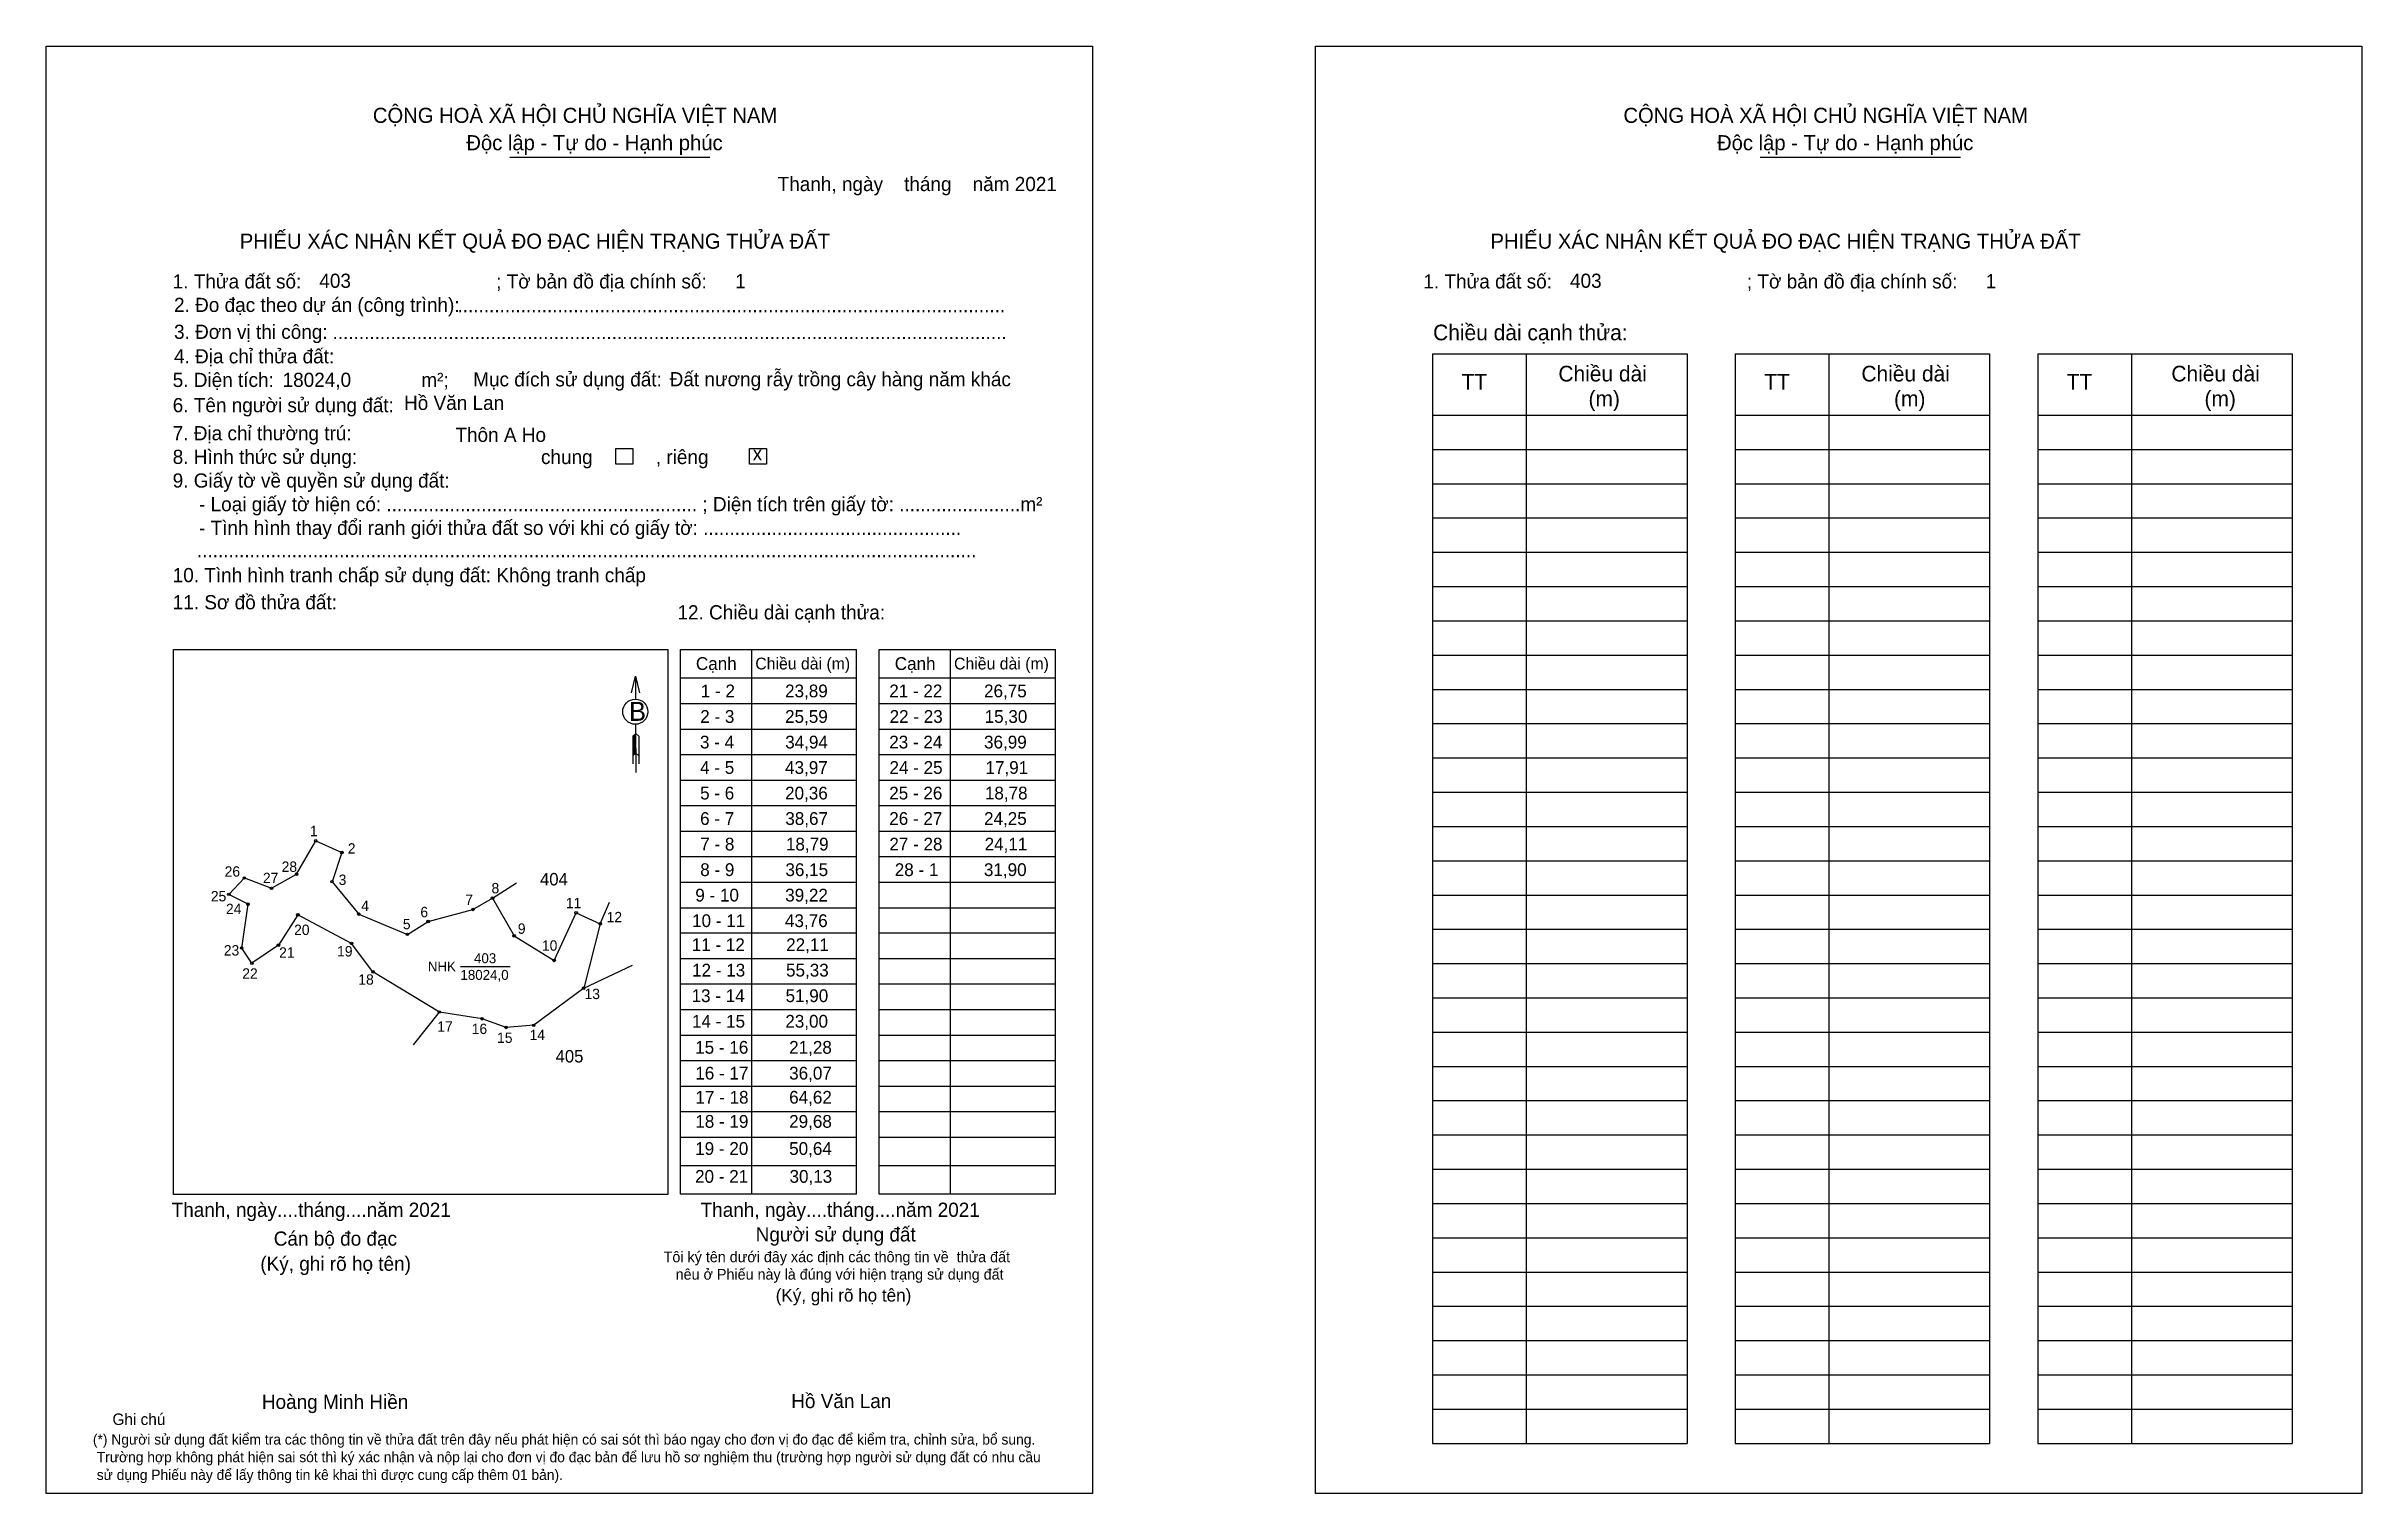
# Model space of a CAD drawing. Extents: x 545320 to 547249, y 1823344 to 1824549.
import ezdxf

# ---------------------------------------------------------------- set-up
doc = ezdxf.new("R2010")
doc.units = 0
for name, color, linetype in [('CanhThua', 7, 'Continuous'), ('kqddKhungInTrang1', 7, 'Continuous'), ('kqddKhungInTrang2', 7, 'Continuous'), ('kqddNoiDung', 7, 'Continuous'), ('kqddTemplate', 7, 'Continuous'), ('MocDinhThua', 7, 'Continuous'), ('NhanDiaChinhThua', 7, 'Continuous'), ('NhanTuCan', 7, 'Continuous'), ('RauThua', 7, 'Continuous'), ('SoHieuDinhThua', 7, 'Continuous')]:
    doc.layers.add(name, color=color, linetype=linetype)

msp = doc.modelspace()

# ---------------------------------------------------------------- linework, layer by layer
at = {"layer": 'CanhThua'}
for p, q in [((545528.4, 1823859.8), (545544.3, 1823887.5)), ((545544.3, 1823887.5), (545566.1, 1823877.8)), ((545566.1, 1823877.8), (545557.9, 1823853.5)), ((545471.9, 1823842.9), (545484.8, 1823856.6)), ((545484.8, 1823856.6), (545507.4, 1823848)), ((545507.4, 1823848), (545528.4, 1823859.8)), ((545487.9, 1823834.8), (545471.9, 1823842.9)), ((545482.6, 1823798.2), (545487.9, 1823834.8)), ((545557.9, 1823853.5), (545580.1, 1823826.5)), ((545675.3, 1823830.4), (545691.6, 1823839.8)), ((545691.6, 1823839.8), (545709.6, 1823808.4)), ((545529.4, 1823825.9), (545513.2, 1823800.6)), ((545574.1, 1823802.1), (545529.4, 1823825.9)), ((545580.1, 1823826.5), (545620.7, 1823809.6)), ((545620.7, 1823809.6), (545638, 1823820.3)), ((545638, 1823820.3), (545675.3, 1823830.4)), ((545743, 1823787.9), (545761.3, 1823827.6)), ((545761.3, 1823827.6), (545781.4, 1823818.4)), ((545781.4, 1823818.4), (545767.6, 1823764.8)), ((545491.1, 1823785.5), (545482.6, 1823798.2)), ((545513.2, 1823800.6), (545491.1, 1823785.5)), ((545592, 1823778.4), (545574.1, 1823802.1)), ((545709.6, 1823808.4), (545743, 1823787.9)), ((545647.3, 1823744.9), (545592, 1823778.4)), ((545767.6, 1823764.8), (545725.9, 1823733.9)), ((545682.9, 1823739.3), (545647.3, 1823744.9)), ((545703, 1823732.1), (545682.9, 1823739.3)), ((545725.9, 1823733.9), (545703, 1823732.1))]:
    msp.add_line(p, q, dxfattribs=at)
at = {"layer": 'kqddKhungInTrang1'}
msp.add_lwpolyline([(545319.8, 1824549.4), (546191.5, 1824549.4), (546191.5, 1823343.7), (545319.8, 1823343.7)], close=True, dxfattribs=at)
at = {"layer": 'kqddKhungInTrang2'}
msp.add_lwpolyline([(546377.5, 1824549.4), (547249.2, 1824549.4), (547249.2, 1823343.7), (546377.5, 1823343.7)], close=True, dxfattribs=at)
at = {"layer": 'kqddTemplate'}
for p, q in [((545705.9, 1824457.1), (545872.8, 1824457.1)), ((546748, 1824457.1), (546915, 1824457.1)), ((546475, 1824293.2), (546687, 1824293.2)), ((546475, 1824293.2), (546475, 1823385.6)), ((546553, 1824293.2), (546553, 1823385.6)), ((546687, 1824293.2), (546687, 1823385.6)), ((546727.2, 1824293.2), (546727.2, 1823385.6)), ((546727.2, 1824293.2), (546939.1, 1824293.2)), ((546805.2, 1824293.2), (546805.2, 1823385.6)), ((546939.1, 1824293.2), (546939.1, 1823385.6)), ((546979.3, 1824293.2), (546979.3, 1823385.6)), ((546979.3, 1824293.2), (547191.3, 1824293.2)), ((547057.3, 1824293.2), (547057.3, 1823385.6)), ((547191.3, 1824293.2), (547191.3, 1823385.6)), ((546475, 1824242.2), (546687, 1824242.2)), ((546727.2, 1824242.2), (546939.1, 1824242.2)), ((546979.3, 1824242.2), (547191.3, 1824242.2)), ((546475, 1824213.6), (546687, 1824213.6)), ((546727.2, 1824213.6), (546939.1, 1824213.6)), ((546979.3, 1824213.6), (547191.3, 1824213.6)), ((546475, 1824185), (546687, 1824185)), ((546727.2, 1824185), (546939.1, 1824185)), ((546979.3, 1824185), (547191.3, 1824185)), ((546475, 1824156.5), (546687, 1824156.5)), ((546727.2, 1824156.5), (546939.1, 1824156.5)), ((546979.3, 1824156.5), (547191.3, 1824156.5)), ((546475, 1824127.9), (546687, 1824127.9)), ((546727.2, 1824127.9), (546939.1, 1824127.9)), ((546979.3, 1824127.9), (547191.3, 1824127.9)), ((546475, 1824099.4), (546687, 1824099.4)), ((546727.2, 1824099.4), (546939.1, 1824099.4)), ((546979.3, 1824099.4), (547191.3, 1824099.4)), ((546475, 1824070.8), (546687, 1824070.8)), ((546727.2, 1824070.8), (546939.1, 1824070.8)), ((546979.3, 1824070.8), (547191.3, 1824070.8)), ((545848.2, 1824046.9), (545995, 1824046.9)), ((545848.2, 1823593.2), (545848.2, 1824046.9)), ((545907.3, 1824046.9), (545907.3, 1823593.2)), ((545995, 1823593.2), (545995, 1824046.9)), ((546013.9, 1824046.9), (546160.7, 1824046.9)), ((546013.9, 1823593.2), (546013.9, 1824046.9)), ((546072.9, 1824046.9), (546072.9, 1823593.2)), ((546160.7, 1823593.2), (546160.7, 1824046.9)), ((546475, 1824042.3), (546687, 1824042.3)), ((546727.2, 1824042.3), (546939.1, 1824042.3)), ((546979.3, 1824042.3), (547191.3, 1824042.3)), ((545810.8, 1824024.6), (545810.8, 1824005.6)), ((545848.2, 1824023.2), (545995, 1824023.2)), ((546013.9, 1824023.2), (546160.7, 1824023.2)), ((546475, 1824013.7), (546687, 1824013.7)), ((546727.2, 1824013.7), (546939.1, 1824013.7)), ((546979.3, 1824013.7), (547191.3, 1824013.7)), ((545848.2, 1824001.9), (545995, 1824001.9)), ((546013.9, 1824001.9), (546160.7, 1824001.9)), ((545810.9, 1823977), (545808.4, 1823974.7)), ((545810.9, 1823975.9), (545808.4, 1823973.6)), ((545810.9, 1823974.8), (545808.4, 1823972.5)), ((545808.4, 1823974.7), (545808.4, 1823951.7)), ((545810.9, 1823973.7), (545808.4, 1823971.4)), ((545810.9, 1823972.7), (545808.4, 1823970.3)), ((545810.9, 1823971.6), (545808.4, 1823969.2)), ((545810.9, 1823970.5), (545808.4, 1823968.1)), ((545810.8, 1823984.7), (545810.9, 1823944.6)), ((545810.9, 1823977), (545813.4, 1823974.7)), ((545813.4, 1823974.7), (545813.4, 1823951.7)), ((545848.2, 1823980.7), (545995, 1823980.7)), ((546013.9, 1823980.7), (546160.7, 1823980.7)), ((546475, 1823985.2), (546687, 1823985.2)), ((546727.2, 1823985.2), (546939.1, 1823985.2)), ((546979.3, 1823985.2), (547191.3, 1823985.2)), ((545810.9, 1823969.4), (545808.4, 1823967)), ((545810.9, 1823968.3), (545808.4, 1823966)), ((545810.9, 1823967.2), (545808.4, 1823964.9)), ((545810.9, 1823966.1), (545808.4, 1823963.8)), ((545810.9, 1823965), (545808.4, 1823962.7)), ((545810.9, 1823964), (545808.4, 1823961.6)), ((545810.9, 1823962.9), (545808.4, 1823960.5)), ((545810.9, 1823961.8), (545808.4, 1823959.4)), ((545810.9, 1823960.7), (545808.4, 1823958.3)), ((545810.9, 1823960.7), (545813.4, 1823958.3)), ((545848.2, 1823959.4), (545995, 1823959.4)), ((546013.9, 1823959.4), (546160.7, 1823959.4)), ((546475, 1823956.6), (546687, 1823956.6)), ((546727.2, 1823956.6), (546939.1, 1823956.6)), ((546979.3, 1823956.6), (547191.3, 1823956.6)), ((545848.2, 1823938.2), (545995, 1823938.2)), ((546013.9, 1823938.2), (546160.7, 1823938.2)), ((545848.2, 1823916.9), (545995, 1823916.9)), ((546013.9, 1823916.9), (546160.7, 1823916.9)), ((546475, 1823928.1), (546687, 1823928.1)), ((546727.2, 1823928.1), (546939.1, 1823928.1)), ((546979.3, 1823928.1), (547191.3, 1823928.1)), ((545848.2, 1823895.6), (545995, 1823895.6)), ((546013.9, 1823895.6), (546160.7, 1823895.6)), ((546475, 1823899.5), (546687, 1823899.5)), ((546727.2, 1823899.5), (546939.1, 1823899.5)), ((546979.3, 1823899.5), (547191.3, 1823899.5)), ((545848.2, 1823874.4), (545995, 1823874.4)), ((546013.9, 1823874.4), (546160.7, 1823874.4)), ((546475, 1823871), (546687, 1823871)), ((546727.2, 1823871), (546939.1, 1823871)), ((546979.3, 1823871), (547191.3, 1823871)), ((545848.2, 1823853.1), (545995, 1823853.1)), ((546013.9, 1823853.1), (546160.7, 1823853.1)), ((546475, 1823842.4), (546687, 1823842.4)), ((546727.2, 1823842.4), (546939.1, 1823842.4)), ((546979.3, 1823842.4), (547191.3, 1823842.4)), ((545848.2, 1823831.8), (545995, 1823831.8)), ((546013.9, 1823831.8), (546160.7, 1823831.8)), ((545995, 1823810.6), (545848.2, 1823810.6)), ((546160.7, 1823810.6), (546013.9, 1823810.6)), ((546475, 1823813.9), (546687, 1823813.9)), ((546727.2, 1823813.9), (546939.1, 1823813.9)), ((546979.3, 1823813.9), (547191.3, 1823813.9)), ((545995, 1823789.3), (545848.2, 1823789.3)), ((546160.7, 1823789.3), (546013.9, 1823789.3)), ((546475, 1823785.3), (546687, 1823785.3)), ((546727.2, 1823785.3), (546939.1, 1823785.3)), ((546979.3, 1823785.3), (547191.3, 1823785.3)), ((545995, 1823768), (545848.2, 1823768)), ((546160.7, 1823768), (546013.9, 1823768)), ((545995, 1823746.8), (545848.2, 1823746.8)), ((546160.7, 1823746.8), (546013.9, 1823746.8)), ((546475, 1823756.8), (546687, 1823756.8)), ((546727.2, 1823756.7), (546939.1, 1823756.7)), ((546979.3, 1823756.7), (547191.3, 1823756.7)), ((545995, 1823725.5), (545848.2, 1823725.5)), ((546160.7, 1823725.5), (546013.9, 1823725.5)), ((546475, 1823728.2), (546687, 1823728.2)), ((546727.2, 1823728.2), (546939.1, 1823728.2)), ((546979.3, 1823728.2), (547191.3, 1823728.2)), ((545995, 1823704.3), (545848.2, 1823704.3)), ((546160.7, 1823704.3), (546013.9, 1823704.3)), ((546475, 1823699.6), (546687, 1823699.6)), ((546727.2, 1823699.6), (546939.1, 1823699.6)), ((546979.3, 1823699.6), (547191.3, 1823699.6)), ((545995, 1823683), (545848.2, 1823683)), ((546160.7, 1823683), (546013.9, 1823683)), ((545995, 1823661.7), (545848.2, 1823661.7)), ((546160.7, 1823661.7), (546013.9, 1823661.7)), ((546475, 1823671.1), (546687, 1823671.1)), ((546727.2, 1823671.1), (546939.1, 1823671.1)), ((546979.3, 1823671.1), (547191.3, 1823671.1)), ((546475, 1823642.5), (546687, 1823642.5)), ((546727.2, 1823642.5), (546939.1, 1823642.5)), ((546979.3, 1823642.5), (547191.3, 1823642.5)), ((545995, 1823640.5), (545848.2, 1823640.5)), ((546160.7, 1823640.5), (546013.9, 1823640.5)), ((545995, 1823616.8), (545848.2, 1823616.8)), ((546160.7, 1823616.8), (546013.9, 1823616.8)), ((546475, 1823614), (546687, 1823614)), ((546727.2, 1823614), (546939.1, 1823614)), ((546979.3, 1823614), (547191.3, 1823614)), ((545995, 1823593.2), (545848.2, 1823593.2)), ((546160.7, 1823593.2), (546013.9, 1823593.2)), ((546475, 1823585.4), (546687, 1823585.4)), ((546727.2, 1823585.4), (546939.1, 1823585.4)), ((546979.3, 1823585.4), (547191.3, 1823585.4)), ((546475, 1823556.9), (546687, 1823556.9)), ((546727.2, 1823556.9), (546939.1, 1823556.9)), ((546979.3, 1823556.9), (547191.3, 1823556.9)), ((546475, 1823528.3), (546687, 1823528.3)), ((546727.2, 1823528.3), (546939.1, 1823528.3)), ((546979.3, 1823528.3), (547191.3, 1823528.3)), ((546475, 1823499.8), (546687, 1823499.8)), ((546727.2, 1823499.8), (546939.1, 1823499.8)), ((546979.3, 1823499.8), (547191.3, 1823499.8)), ((546475, 1823471.2), (546687, 1823471.2)), ((546727.2, 1823471.2), (546939.1, 1823471.2)), ((546979.3, 1823471.2), (547191.3, 1823471.2)), ((546475, 1823442.7), (546687, 1823442.7)), ((546727.2, 1823442.7), (546939.1, 1823442.7)), ((546979.3, 1823442.7), (547191.3, 1823442.7)), ((546475, 1823414.1), (546687, 1823414.1)), ((546727.2, 1823414.1), (546939.1, 1823414.1)), ((546979.3, 1823414.1), (547191.3, 1823414.1)), ((546475, 1823385.6), (546687, 1823385.6)), ((546727.2, 1823385.6), (546939.1, 1823385.6)), ((546979.3, 1823385.6), (547191.3, 1823385.6))]:
    msp.add_line(p, q, dxfattribs=at)
for points in [[(545794.3, 1824214.5), (545808.4, 1824214.5), (545808.4, 1824201.3), (545794.3, 1824201.3)], [(545905.8, 1824214.5), (545920, 1824214.5), (545920, 1824201.3), (545905.8, 1824201.3)], [(545425.8, 1824046.9), (545837.7, 1824046.9), (545837.7, 1823592.8), (545425.8, 1823592.8)]]:
    msp.add_lwpolyline(points, close=True, dxfattribs=at)
msp.add_lwpolyline([(545807.4, 1824010.9), (545810.8, 1824024.6), (545814.2, 1824010.9)], dxfattribs=at)
msp.add_circle((545810.6, 1823995.1), 10.5, dxfattribs=at)
at = {"layer": 'MocDinhThua'}
for centre in [(545544.3, 1823887.5), (545566.1, 1823877.8), (545484.8, 1823856.6), (545528.4, 1823859.8), (545557.9, 1823853.5), (545471.9, 1823842.9), (545487.9, 1823834.8), (545507.4, 1823848), (545691.6, 1823839.8), (545529.4, 1823825.9), (545580.1, 1823826.5), (545638, 1823820.3), (545675.3, 1823830.4), (545761.3, 1823827.6), (545781.4, 1823818.4), (545482.6, 1823798.2), (545513.2, 1823800.6), (545574.1, 1823802.1), (545620.7, 1823809.6), (545709.6, 1823808.4), (545491.1, 1823785.5), (545592, 1823778.4), (545743, 1823787.9), (545767.6, 1823764.8), (545647.3, 1823744.9), (545682.9, 1823739.3), (545703, 1823732.1), (545725.9, 1823733.9)]:
    msp.add_circle(centre, 1.04, dxfattribs=at)
at = {"layer": 'NhanDiaChinhThua'}
msp.add_line((545664.9, 1823782.8), (545706.3, 1823782.8), dxfattribs=at)
at = {"layer": 'RauThua'}
for p, q in [((545691.6, 1823839.8), (545711.5, 1823852.5)), ((545781.4, 1823818.4), (545789.1, 1823836.4)), ((545767.6, 1823764.8), (545808.2, 1823784.1)), ((545625.8, 1823717.6), (545647.3, 1823744.9))]:
    msp.add_line(p, q, dxfattribs=at)

# ---------------------------------------------------------------- texts
at = {"layer": 'kqddNoiDung'}
for s, height, p in [('Thanh, ngày    tháng    năm 2021  ', 11.813, (545929.2, 1824428.8)), ('403', 11.81, (545547.3, 1824348.2)), ('1', 11.8, (545893.8, 1824347.9)), ('403', 11.81, (546589.5, 1824348.2)), ('1', 11.8, (546935.9, 1824347.9)), ('........................................................................................................', 11.8127, (545662.4, 1824327.9)), ('................................................................................................................................', 11.8127, (545558.3, 1824305.5)), ('Đất nương rẫy trồng cây hàng năm khác', 11.813, (545839.2, 1824266.2)), ('18024,0', 11.81, (545516.7, 1824265.7)), ('Hồ Văn Lan', 11.81, (545617.9, 1824246.5)), ('Thôn A Ho', 11.81, (545660.7, 1824219.9)), ('x', 11.8, (545908.4, 1824204.4)), ('1 - 2', 10.63, (545865.2, 1824007.1)), ('23,89', 10.63, (545935.4, 1824007.1)), ('21 - 22', 10.63, (546022.2, 1824007.1)), ('26,75', 10.63, (546101.2, 1824007.1)), ('2 - 3', 10.63, (545864.7, 1823985.8)), ('25,59', 10.63, (545935.4, 1823985.8)), ('22 - 23', 10.63, (546022.5, 1823985.8)), ('15,30', 10.63, (546101.7, 1823985.8)), ('3 - 4', 10.63, (545864.5, 1823964.5)), ('34,94', 10.63, (545935.5, 1823964.5)), ('23 - 24', 10.63, (546022.2, 1823964.5)), ('36,99', 10.63, (546101.2, 1823964.5)), ('4 - 5', 10.63, (545864.6, 1823943.3)), ('43,97', 10.63, (545935.4, 1823943.3)), ('24 - 25', 10.63, (546022.4, 1823943.3)), ('17,91', 10.63, (546102.4, 1823943.3)), ('5 - 6', 10.63, (545864.6, 1823922)), ('20,36', 10.63, (545935.4, 1823922)), ('25 - 26', 10.63, (546022.2, 1823922)), ('18,78', 10.63, (546101.9, 1823922)), ('6 - 7', 10.63, (545864.6, 1823900.8)), ('38,67', 10.63, (545935.6, 1823900.8)), ('26 - 27', 10.63, (546022.2, 1823900.8)), ('24,25', 10.63, (546101.2, 1823900.8)), ('7 - 8', 10.63, (545864.7, 1823879.5)), ('18,79', 10.63, (545936.1, 1823879.5)), ('27 - 28', 10.63, (546022.3, 1823879.5)), ('24,11', 10.63, (546101.7, 1823879.5)), ('8 - 9', 10.63, (545864.7, 1823858.2)), ('36,15', 10.63, (545935.7, 1823858.2)), ('28 - 1', 10.63, (546026.8, 1823858.2)), ('31,90', 10.63, (546101.1, 1823858.2)), ('9 - 10', 10.63, (545860.6, 1823837)), ('39,22', 10.63, (545935.5, 1823837)), ('10 - 11', 10.63, (545857.9, 1823815.7)), ('43,76', 10.63, (545935.3, 1823815.7)), ('11 - 12', 10.63, (545857.6, 1823795.7)), ('22,11', 10.63, (545936.3, 1823795.7)), ('12 - 13', 10.63, (545857.9, 1823774.5)), ('55,33', 10.63, (545936.2, 1823774.5)), ('13 - 14', 10.63, (545857.5, 1823753.2)), ('51,90', 10.63, (545935.8, 1823753.2)), ('14 - 15', 10.63, (545857.8, 1823731.9)), ('23,00', 10.63, (545935.6, 1823731.9)), ('15 - 16', 10.63, (545860.5, 1823710.2)), ('21,28', 10.63, (545938.8, 1823710.2)), ('16 - 17', 10.63, (545860.6, 1823688.7)), ('36,07', 10.63, (545938.8, 1823688.7)), ('17 - 18', 10.63, (545860.7, 1823668.6)), ('64,62', 10.63, (545938.8, 1823668.6)), ('18 - 19', 10.63, (545860.6, 1823648.5)), ('29,68', 10.63, (545938.8, 1823648.5)), ('19 - 20', 10.63, (545860.5, 1823625.9)), ('50,64', 10.63, (545938.8, 1823625.9)), ('20 - 21', 10.63, (545860.4, 1823602.7)), ('30,13', 10.63, (545939.1, 1823602.7)), ('Thanh, ngày....tháng....năm 2021', 11.813, (545424.2, 1823574.3)), ('Thanh, ngày....tháng....năm 2021', 11.813, (545865, 1823574.3)), ('Hồ Văn Lan', 11.81, (545940.5, 1823415))]:
    msp.add_text(s, height=height, dxfattribs=at).set_placement(p)
at = {"layer": 'kqddTemplate'}
for s, height, p in [('CỘNG HOÀ XÃ HỘI CHỦ NGHĨA VIỆT NAM', 12.6, (545591.9, 1824485.6)), ('CỘNG HOÀ XÃ HỘI CHỦ NGHĨA VIỆT NAM', 12.6, (546634, 1824485.6)), ('Độc lập - Tự do - Hạnh phúc', 12.6, (545669.8, 1824462.8)), ('Độc lập - Tự do - Hạnh phúc', 12.6, (546712, 1824462.8)), ('PHIẾU XÁC NHẬN KẾT QUẢ ĐO ĐẠC HIỆN TRẠNG THỬA ĐẤT', 12.6, (545481, 1824380.8)), ('PHIẾU XÁC NHẬN KẾT QUẢ ĐO ĐẠC HIỆN TRẠNG THỬA ĐẤT', 12.6, (546523.2, 1824380.8)), ('1. Thửa đất số:                                     ; Tờ bản đồ địa chính số:', 11.813, (545425.1, 1824347.7)), ('1. Thửa đất số:                                     ; Tờ bản đồ địa chính số:', 11.813, (546467.3, 1824347.7)), ('2. Đo đạc theo dự án (công trình): ', 11.813, (545426.2, 1824328.1)), ('3. Đơn vị thi công: ', 11.813, (545426.2, 1824305.7)), ('Chiều dài cạnh thửa:', 13.053, (546475.4, 1824304.5)), ('4. Địa chỉ thửa đất:', 11.813, (545426.2, 1824285.3)), ('Mục đích sử dụng đất:', 11.813, (545675.5, 1824266.1)), ('Chiều dài', 13.05, (546579.8, 1824270.2)), ('Chiều dài', 13.05, (546832.3, 1824270.2)), ('Chiều dài', 13.05, (547090.6, 1824270.2)), ('5. Diện tích:                            m²; ', 11.813, (545425.1, 1824265.6)), ('TT', 13.05, (546499.1, 1824263.5)), ('(m)', 13.05, (546604.9, 1824249.4)), ('TT', 13.05, (546751.3, 1824263.5)), ('(m)', 13.05, (546859.5, 1824249.4)), ('TT', 13.05, (547003.4, 1824263.5)), ('(m)', 13.05, (547118.2, 1824249.4)), ('6. Tên người sử dụng đất:', 11.813, (545425.1, 1824244.6)), ('7. Địa chỉ thường trú:', 11.813, (545425.1, 1824221.2)), ('8. Hình thức sử dụng:', 11.813, (545425.1, 1824201.5)), ('chung            , riêng', 11.813, (545732, 1824201.4)), ('9. Giấy tờ về quyền sử dụng đất:', 11.813, (545425.1, 1824181.8)), ('     - Loại giấy tờ hiện có: ........................................................... ; Diện tích trên giấy tờ: .......................m²', 11.8127, (545425.1, 1824162.1)), ('     - Tình hình thay đổi ranh giới thửa đất so với khi có giấy tờ: .................................................', 11.8127, (545425.1, 1824142.4)), ('....................................................................................................................................................', 11.8127, (545445.3, 1824123.7)), ('10. Tình hình tranh chấp sử dụng đất: Không tranh chấp', 11.813, (545425.1, 1824103)), ('11. Sơ đồ thửa đất:', 11.813, (545425.1, 1824080.4)), ('12. Chiều dài cạnh thửa:', 11.813, (545845.7, 1824072)), ('Cạnh', 10.63, (545861.1, 1824029.9)), ('Chiều dài (m)', 9.844, (545910.6, 1824030.3)), ('Cạnh', 10.63, (546026.8, 1824029.9)), ('Chiều dài (m)', 9.844, (546076.2, 1824030.3)), ('B', 15.8, (545805.4, 1823987.5)), ('Người sử dụng đất', 11.813, (545910.9, 1823553.8)), ('Cán bộ đo đạc', 11.813, (545509.3, 1823550.3)), ('Tôi ký tên dưới đây xác định các thông tin về  thửa đất ', 8.93, (545834.2, 1823536.5)), ('(Ký, ghi rõ họ tên)', 11.813, (545498.1, 1823529.4)), ('nêu ở Phiếu này là đúng với hiện trạng sử dụng đất', 8.93, (545844.2, 1823522)), ('(Ký, ghi rõ họ tên)', 10.631, (545927.6, 1823503.7)), ('Ghi chú', 9.57, (545374.9, 1823400.9)), ('Hoàng Minh Hiền', 11.813, (545499.4, 1823414.3)), ('(*) Người sử dụng đất kiểm tra các thông tin về thửa đất trên đây nếu phát hiện có sai sót thì báo ngay cho đơn vị đo đạc để kiểm tra, chỉnh sửa, bổ sung.', 8.6114, (545358.6, 1823384.6)), (' Trường hợp không phát hiện sai sót thì ký xác nhận và nộp lại cho đơn vị đo đạc bản để lưu hồ sơ nghiệm thu (trường hợp người sử dụng đất có nhu cầu', 8.6114, (545358.6, 1823369.9)), (' sử dụng Phiếu này để lấy thông tin kê khai thì được cung cấp thêm 01 bản).', 8.611, (545358.6, 1823355.1))]:
    msp.add_text(s, height=height, dxfattribs=at).set_placement(p)
at = {"layer": 'NhanDiaChinhThua'}
for s, p in [('NHK', (545637.7, 1823778.7)), ('18024,0', (545664.9, 1823771.7)), ('403', (545676.2, 1823785.6))]:
    msp.add_text(s, height=8.3, dxfattribs=at).set_placement(p)
at = {"layer": 'NhanTuCan'}
for s, p in [('404', (545731.2, 1823850.4)), ('405', (545744.2, 1823702.9))]:
    msp.add_text(s, height=10.37, dxfattribs=at).set_placement(p)
at = {"layer": 'SoHieuDinhThua'}
for s, p in [('1', (545539.4, 1823891.4)), ('2', (545571, 1823876.9)), ('26', (545468.4, 1823857.7)), ('27', (545500.3, 1823852.3)), ('28', (545515.9, 1823861.7)), ('3', (545563.4, 1823850.8)), ('25', (545456.9, 1823837.1)), ('24', (545469.5, 1823826.5)), ('4', (545582.2, 1823829.1)), ('7', (545668.9, 1823834.1)), ('8', (545690.8, 1823843.8)), ('11', (545752.7, 1823831.4)), ('20', (545526.3, 1823809.1)), ('5', (545616.9, 1823813.9)), ('6', (545631.5, 1823823.9)), ('9', (545712.7, 1823810.1)), ('12', (545786.7, 1823819.7)), ('23', (545467.7, 1823792)), ('21', (545513.8, 1823790.2)), ('19', (545562.1, 1823791.2)), ('10', (545732.8, 1823796)), ('22', (545483.1, 1823772.7)), ('18', (545579.8, 1823767.7)), ('13', (545768.3, 1823755.7)), ('17', (545645.6, 1823728.5)), ('16', (545674.3, 1823726.6)), ('15', (545695.4, 1823719.2)), ('14', (545722.5, 1823721.5))]:
    msp.add_text(s, height=8.64, dxfattribs=at).set_placement(p)

doc.saveas('drawing.dxf')
